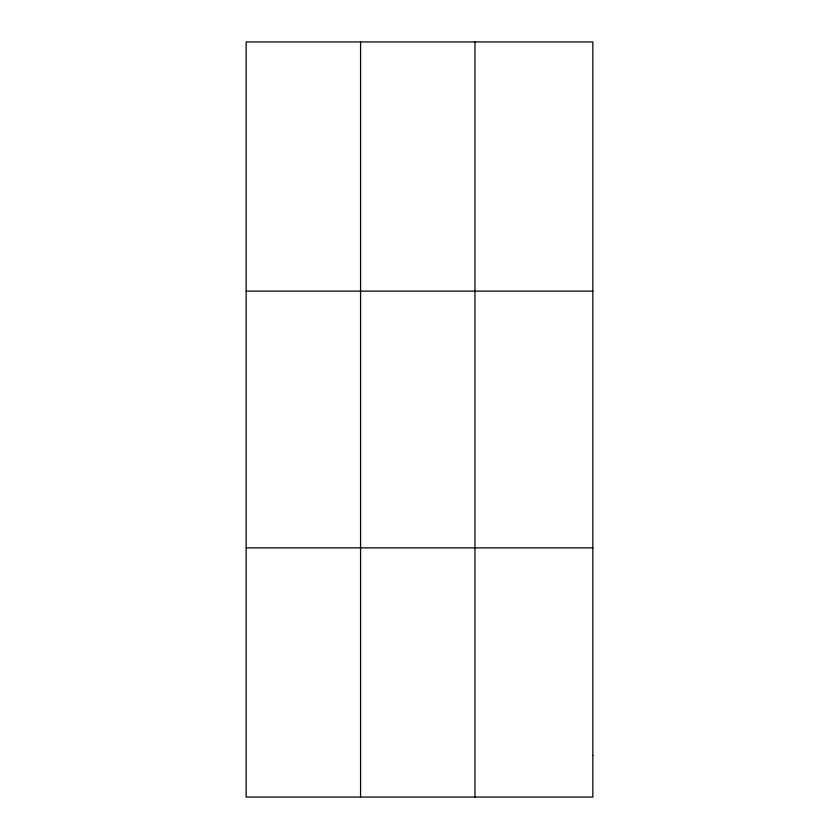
<?xml version="1.0" encoding="UTF-8"?>
<svg xmlns="http://www.w3.org/2000/svg" width="839" height="839" viewBox="0 0 839 839"><rect width="100%" height="100%" fill="white"/><g stroke="black" fill="none" stroke-linecap="round" stroke-linejoin="round"><path stroke-width="1.26" d="M360.56 797.05L360.56 41.95M474.968 797.05L474.968 41.95M246.152 291.133L592.848 291.133M246.152 547.867L592.848 547.867M592.848 755.519L592.848 797.05L246.152 797.05L246.152 41.95L592.848 41.95L592.848 755.519"/></g></svg>
